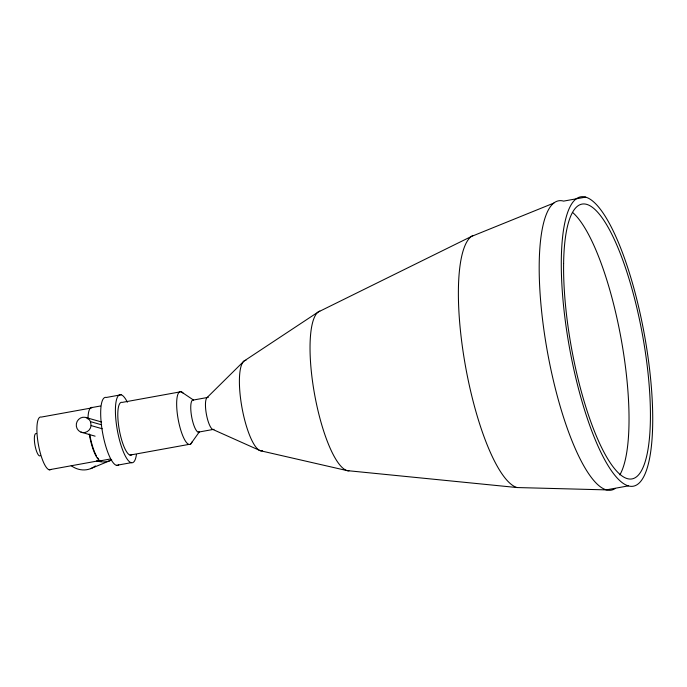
<?xml version="1.0" encoding="UTF-8"?>
<svg xmlns="http://www.w3.org/2000/svg" width="687" height="687" viewBox="0 0 687 687"><rect width="100%" height="100%" fill="white"/><g stroke="black" fill="none" stroke-linecap="round" stroke-linejoin="round"><path stroke-width="1.03" d="M190.66 444.06L199.29 431.951A16.368 4.234 79.7 0 1 191.682 416.923A16.368 4.234 79.7 0 1 193.459 400.023L181.102 391.71L122.26 402.384A26.836 6.939 79.7 0 0 119.34 430.088A26.836 6.939 79.7 0 0 131.818 454.734M207.088 397.567L243.979 361.087L318.141 312.044L471.213 236.551L553.859 203.06M90.693 468.628L110.066 460.625M585.659 197.117L563.598 201.119A147.044 38.017 79.7 0 0 547.281 351.048A147.044 38.017 79.7 0 0 615.088 488.577M121.135 394.785L106.425 397.455A34.573 8.94 79.7 0 0 102.664 433.154A34.573 8.94 79.7 0 0 118.739 464.901M100.457 406L92.462 407.451A27.171 7.025 79.7 0 0 87.97 418.95M91.783 407.915L41.34 417.069A26.836 6.939 79.7 0 0 38.429 444.772A26.836 6.939 79.7 0 0 50.898 469.419M193.459 400.023L208.17 397.352A16.368 4.234 79.7 0 0 206.392 414.252A16.368 4.234 79.7 0 0 214 429.281M198.208 432.166L212.918 429.495L260.339 450.715L347.098 470.612L517.045 487.547L606.235 489.883L628.304 485.881A147.044 38.017 79.7 0 0 631.327 279.283A147.044 38.017 79.7 0 0 561.313 259.334A147.044 38.017 79.7 0 0 628.304 485.881M49.12 469.771L100.62 460.427M130.041 455.086L188.882 444.412M100.345 460.814L110.444 458.985M116.447 465.357L131.165 462.686M86.407 417.662L101.53 421.973M102.183 428.748L91.096 425.588A7.737 7.42 -74.1 0 1 80.405 431.9A7.737 7.42 -74.1 0 1 78.567 419.448A7.737 7.42 -74.1 0 1 90.521 421.655L101.607 424.815M80.997 432.157L95.107 436.176M90.521 421.655L91.096 425.588M40.275 455.756A11.361 2.937 79.7 0 1 34.994 445.322A11.361 2.937 79.7 0 1 36.231 433.6M98.576 458.985A26.836 6.939 79.7 0 1 97.494 457.619M96.403 455.842A26.836 6.939 79.7 0 1 94.677 452.244M94.256 451.222A26.836 6.939 79.7 0 1 89.825 434.931M136.412 454.657A34.573 8.94 79.7 0 1 123.617 452.398A34.573 8.94 79.7 0 1 115.571 405.768A34.573 8.94 79.7 0 1 127.361 402.204M192.051 441.93A26.836 6.939 79.7 0 1 178.191 419.413A26.836 6.939 79.7 0 1 183.146 393.153M262.434 450.655A45.952 11.885 79.7 0 1 242.03 407.915A45.952 11.885 79.7 0 1 245.946 360.34M348.996 470.861A81.289 21.022 79.7 0 1 314.689 394.896A81.289 21.022 79.7 0 1 319.816 311.074M517.045 487.547A128.675 33.268 79.7 0 1 465.099 364.033A128.675 33.268 79.7 0 1 472.957 235.435M102.148 460.453A27.171 7.025 79.7 0 1 89.25 433.995M572.632 212.489A139.641 36.102 79.7 0 1 621.288 339.713A139.641 36.102 79.7 0 1 619.837 474.889M111.706 459.878A23.221 20.713 67.6 0 1 96.566 460.831M95.381 465.906A23.221 20.713 67.6 0 1 71.233 465.709M563.615 263.464A139.641 36.102 79.7 0 0 627.231 478.607A139.641 36.102 79.7 0 0 630.108 282.417A139.641 36.102 79.7 0 0 563.615 263.464"/></g></svg>
